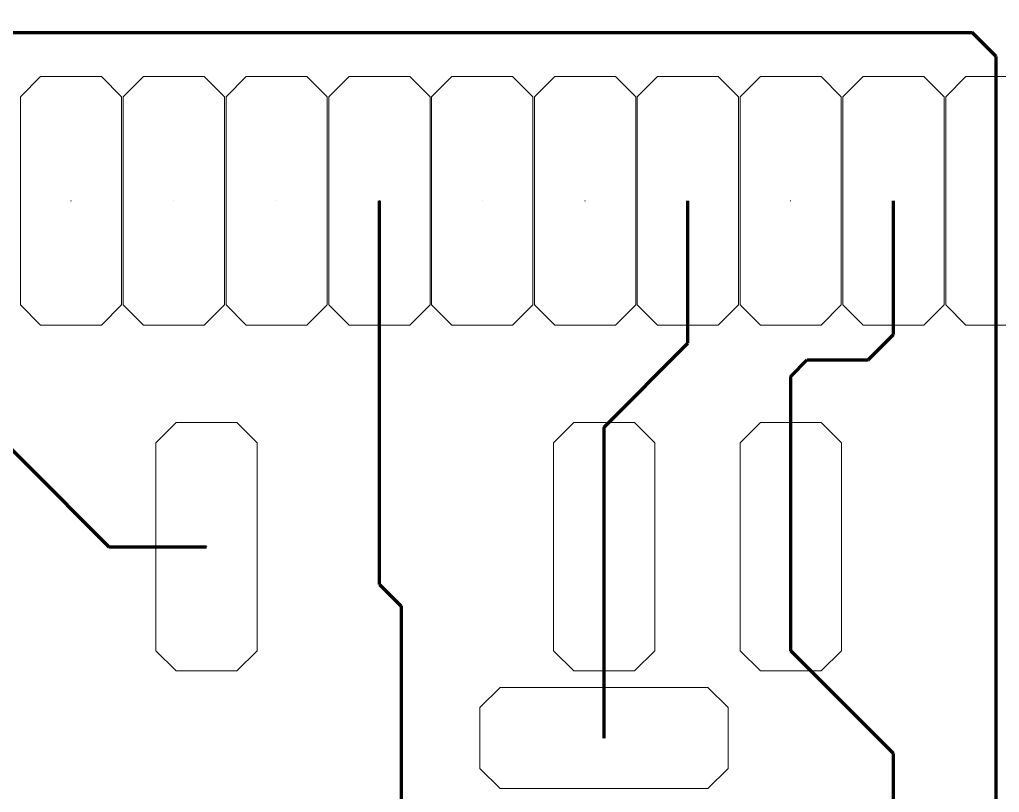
# Model space of a CAD drawing. Header units: millimetres. Extents: x 10 to 148, y -145 to 146.
# Drawn here: x 111.53 to 135.74, y -129.15 to -110.07 of the extents above; entities that cross this region are included whole.
import ezdxf

# ---------------------------------------------------------------- set-up
doc = ezdxf.new("R2010")
doc.units = ezdxf.units.MM
doc.header["$MEASUREMENT"] = 0
doc.layers.add('Layer 1', color=7, linetype='Continuous')

msp = doc.modelspace()

# ---------------------------------------------------------------- linework, layer by layer
at = {"layer": 'Layer 1', "lineweight": 9}
for points, knots in [([(11.9494, -67.3038), (11.9494, -67.3038), (13.698, -65.5552), (13.698, -65.5552), (13.698, -65.5552), (138.9103, -65.5552), (138.9103, -65.5552), (138.9103, -65.5552), (144.202, -70.847), (144.202, -70.847), (144.202, -70.847), (144.202, -77.6157), (144.202, -77.6157), (146.2731, -77.6157), (147.952, -79.2946), (147.952, -81.3657), (147.952, -83.4368), (146.2731, -85.1157), (144.202, -85.1157), (144.202, -85.1157), (144.202, -138.0687), (144.202, -138.0687), (145.3549, -138.7083), (146.1352, -139.9381), (146.1352, -141.35), (146.1352, -143.4211), (144.4563, -145.1), (142.3852, -145.1), (140.9733, -145.1), (139.7435, -144.3197), (139.1039, -143.1668), (139.1039, -143.1668), (21.4491, -143.1668), (21.4491, -143.1668), (21.4491, -143.1668), (18.9783, -140.696), (18.9783, -140.696), (18.9783, -140.696), (18.9783, -123.1995), (18.9783, -123.1995), (18.9783, -123.1995), (19.5183, -122.6595), (19.5183, -122.6595), (19.5183, -122.6595), (39.4221, -122.6595), (39.4221, -122.6595), (39.4221, -122.6595), (40.1329, -121.9487), (40.1329, -121.9487), (40.1329, -121.9487), (40.1329, -107.9393), (40.1329, -107.9393), (40.1329, -107.9393), (39.4846, -107.291), (39.4846, -107.291), (39.4846, -107.291), (18.4313, -107.291), (18.4313, -107.291), (18.4313, -107.291), (12.043, -100.9026), (12.043, -100.9026), (12.043, -100.9026), (12.043, -87.4944), (12.043, -87.4944), (10.7187, -86.9157), (9.793, -85.5942), (9.793, -84.0564), (9.793, -82.5186), (10.7187, -81.1971), (12.043, -80.6184), (12.043, -80.6184), (12.043, -67.2102), (12.043, -67.2102)], [0, 0, 0, 0, 0.0416667, 0.0416667, 0.0416667, 0.0833333, 0.0833333, 0.0833333, 0.125, 0.125, 0.125, 0.1666667, 0.1666667, 0.1666667, 0.2083333, 0.2083333, 0.2083333, 0.25, 0.25, 0.25, 0.2916667, 0.2916667, 0.2916667, 0.3333333, 0.3333333, 0.3333333, 0.375, 0.375, 0.375, 0.4166667, 0.4166667, 0.4166667, 0.4583333, 0.4583333, 0.4583333, 0.5, 0.5, 0.5, 0.5416667, 0.5416667, 0.5416667, 0.5833333, 0.5833333, 0.5833333, 0.625, 0.625, 0.625, 0.6666667, 0.6666667, 0.6666667, 0.7083333, 0.7083333, 0.7083333, 0.75, 0.75, 0.75, 0.7916667, 0.7916667, 0.7916667, 0.8333333, 0.8333333, 0.8333333, 0.875, 0.875, 0.875, 0.9166667, 0.9166667, 0.9166667, 0.9583333, 0.9583333, 0.9583333, 1, 1, 1, 1]), ([(111.549, -111.9733), (111.549, -111.9733), (111.549, -117.1097), (111.549, -117.1097), (111.549, -117.1097), (112.049, -117.6097), (112.049, -117.6097), (112.049, -117.6097), (113.549, -117.6097), (113.549, -117.6097), (113.549, -117.6097), (114.049, -117.1097), (114.049, -117.1097), (114.049, -117.1097), (114.049, -111.9733), (114.049, -111.9733), (114.049, -111.9733), (113.549, -111.4733), (113.549, -111.4733), (113.549, -111.4733), (112.049, -111.4733), (112.049, -111.4733), (112.049, -111.4733), (111.549, -111.9733), (111.549, -111.9733)], [0, 0, 0, 0, 0.125, 0.125, 0.125, 0.25, 0.25, 0.25, 0.375, 0.375, 0.375, 0.5, 0.5, 0.5, 0.625, 0.625, 0.625, 0.75, 0.75, 0.75, 0.875, 0.875, 0.875, 1, 1, 1, 1]), ([(114.089, -111.9733), (114.089, -111.9733), (114.089, -117.1097), (114.089, -117.1097), (114.089, -117.1097), (114.589, -117.6097), (114.589, -117.6097), (114.589, -117.6097), (116.089, -117.6097), (116.089, -117.6097), (116.089, -117.6097), (116.589, -117.1097), (116.589, -117.1097), (116.589, -117.1097), (116.589, -111.9733), (116.589, -111.9733), (116.589, -111.9733), (116.089, -111.4733), (116.089, -111.4733), (116.089, -111.4733), (114.589, -111.4733), (114.589, -111.4733), (114.589, -111.4733), (114.089, -111.9733), (114.089, -111.9733)], [0, 0, 0, 0, 0.125, 0.125, 0.125, 0.25, 0.25, 0.25, 0.375, 0.375, 0.375, 0.5, 0.5, 0.5, 0.625, 0.625, 0.625, 0.75, 0.75, 0.75, 0.875, 0.875, 0.875, 1, 1, 1, 1]), ([(116.629, -111.9733), (116.629, -111.9733), (116.629, -117.1097), (116.629, -117.1097), (116.629, -117.1097), (117.129, -117.6097), (117.129, -117.6097), (117.129, -117.6097), (118.629, -117.6097), (118.629, -117.6097), (118.629, -117.6097), (119.129, -117.1097), (119.129, -117.1097), (119.129, -117.1097), (119.129, -111.9733), (119.129, -111.9733), (119.129, -111.9733), (118.629, -111.4733), (118.629, -111.4733), (118.629, -111.4733), (117.129, -111.4733), (117.129, -111.4733), (117.129, -111.4733), (116.629, -111.9733), (116.629, -111.9733)], [0, 0, 0, 0, 0.125, 0.125, 0.125, 0.25, 0.25, 0.25, 0.375, 0.375, 0.375, 0.5, 0.5, 0.5, 0.625, 0.625, 0.625, 0.75, 0.75, 0.75, 0.875, 0.875, 0.875, 1, 1, 1, 1]), ([(119.169, -111.9733), (119.169, -111.9733), (119.169, -117.1097), (119.169, -117.1097), (119.169, -117.1097), (119.669, -117.6097), (119.669, -117.6097), (119.669, -117.6097), (121.169, -117.6097), (121.169, -117.6097), (121.169, -117.6097), (121.669, -117.1097), (121.669, -117.1097), (121.669, -117.1097), (121.669, -111.9733), (121.669, -111.9733), (121.669, -111.9733), (121.169, -111.4733), (121.169, -111.4733), (121.169, -111.4733), (119.669, -111.4733), (119.669, -111.4733), (119.669, -111.4733), (119.169, -111.9733), (119.169, -111.9733)], [0, 0, 0, 0, 0.125, 0.125, 0.125, 0.25, 0.25, 0.25, 0.375, 0.375, 0.375, 0.5, 0.5, 0.5, 0.625, 0.625, 0.625, 0.75, 0.75, 0.75, 0.875, 0.875, 0.875, 1, 1, 1, 1]), ([(121.709, -111.9733), (121.709, -111.9733), (121.709, -117.1097), (121.709, -117.1097), (121.709, -117.1097), (122.209, -117.6097), (122.209, -117.6097), (122.209, -117.6097), (123.709, -117.6097), (123.709, -117.6097), (123.709, -117.6097), (124.209, -117.1097), (124.209, -117.1097), (124.209, -117.1097), (124.209, -111.9733), (124.209, -111.9733), (124.209, -111.9733), (123.709, -111.4733), (123.709, -111.4733), (123.709, -111.4733), (122.209, -111.4733), (122.209, -111.4733), (122.209, -111.4733), (121.709, -111.9733), (121.709, -111.9733)], [0, 0, 0, 0, 0.125, 0.125, 0.125, 0.25, 0.25, 0.25, 0.375, 0.375, 0.375, 0.5, 0.5, 0.5, 0.625, 0.625, 0.625, 0.75, 0.75, 0.75, 0.875, 0.875, 0.875, 1, 1, 1, 1]), ([(124.249, -111.9733), (124.249, -111.9733), (124.249, -117.1097), (124.249, -117.1097), (124.249, -117.1097), (124.749, -117.6097), (124.749, -117.6097), (124.749, -117.6097), (126.249, -117.6097), (126.249, -117.6097), (126.249, -117.6097), (126.749, -117.1097), (126.749, -117.1097), (126.749, -117.1097), (126.749, -111.9733), (126.749, -111.9733), (126.749, -111.9733), (126.249, -111.4733), (126.249, -111.4733), (126.249, -111.4733), (124.749, -111.4733), (124.749, -111.4733), (124.749, -111.4733), (124.249, -111.9733), (124.249, -111.9733)], [0, 0, 0, 0, 0.125, 0.125, 0.125, 0.25, 0.25, 0.25, 0.375, 0.375, 0.375, 0.5, 0.5, 0.5, 0.625, 0.625, 0.625, 0.75, 0.75, 0.75, 0.875, 0.875, 0.875, 1, 1, 1, 1]), ([(126.789, -111.9733), (126.789, -111.9733), (126.789, -117.1097), (126.789, -117.1097), (126.789, -117.1097), (127.289, -117.6097), (127.289, -117.6097), (127.289, -117.6097), (128.789, -117.6097), (128.789, -117.6097), (128.789, -117.6097), (129.289, -117.1097), (129.289, -117.1097), (129.289, -117.1097), (129.289, -111.9733), (129.289, -111.9733), (129.289, -111.9733), (128.789, -111.4733), (128.789, -111.4733), (128.789, -111.4733), (127.289, -111.4733), (127.289, -111.4733), (127.289, -111.4733), (126.789, -111.9733), (126.789, -111.9733)], [0, 0, 0, 0, 0.125, 0.125, 0.125, 0.25, 0.25, 0.25, 0.375, 0.375, 0.375, 0.5, 0.5, 0.5, 0.625, 0.625, 0.625, 0.75, 0.75, 0.75, 0.875, 0.875, 0.875, 1, 1, 1, 1]), ([(129.329, -111.9733), (129.329, -111.9733), (129.329, -117.1097), (129.329, -117.1097), (129.329, -117.1097), (129.829, -117.6097), (129.829, -117.6097), (129.829, -117.6097), (131.329, -117.6097), (131.329, -117.6097), (131.329, -117.6097), (131.829, -117.1097), (131.829, -117.1097), (131.829, -117.1097), (131.829, -111.9733), (131.829, -111.9733), (131.829, -111.9733), (131.329, -111.4733), (131.329, -111.4733), (131.329, -111.4733), (129.829, -111.4733), (129.829, -111.4733), (129.829, -111.4733), (129.329, -111.9733), (129.329, -111.9733)], [0, 0, 0, 0, 0.125, 0.125, 0.125, 0.25, 0.25, 0.25, 0.375, 0.375, 0.375, 0.5, 0.5, 0.5, 0.625, 0.625, 0.625, 0.75, 0.75, 0.75, 0.875, 0.875, 0.875, 1, 1, 1, 1]), ([(131.869, -111.9733), (131.869, -111.9733), (131.869, -117.1097), (131.869, -117.1097), (131.869, -117.1097), (132.369, -117.6097), (132.369, -117.6097), (132.369, -117.6097), (133.869, -117.6097), (133.869, -117.6097), (133.869, -117.6097), (134.369, -117.1097), (134.369, -117.1097), (134.369, -117.1097), (134.369, -111.9733), (134.369, -111.9733), (134.369, -111.9733), (133.869, -111.4733), (133.869, -111.4733), (133.869, -111.4733), (132.369, -111.4733), (132.369, -111.4733), (132.369, -111.4733), (131.869, -111.9733), (131.869, -111.9733)], [0, 0, 0, 0, 0.125, 0.125, 0.125, 0.25, 0.25, 0.25, 0.375, 0.375, 0.375, 0.5, 0.5, 0.5, 0.625, 0.625, 0.625, 0.75, 0.75, 0.75, 0.875, 0.875, 0.875, 1, 1, 1, 1]), ([(134.409, -111.9733), (134.409, -111.9733), (134.409, -117.1097), (134.409, -117.1097), (134.409, -117.1097), (134.909, -117.6097), (134.909, -117.6097), (134.909, -117.6097), (136.409, -117.6097), (136.409, -117.6097), (136.409, -117.6097), (136.909, -117.1097), (136.909, -117.1097), (136.909, -117.1097), (136.909, -111.9733), (136.909, -111.9733), (136.909, -111.9733), (136.409, -111.4733), (136.409, -111.4733), (136.409, -111.4733), (134.909, -111.4733), (134.909, -111.4733), (134.909, -111.4733), (134.409, -111.9733), (134.409, -111.9733)], [0, 0, 0, 0, 0.125, 0.125, 0.125, 0.25, 0.25, 0.25, 0.375, 0.375, 0.375, 0.5, 0.5, 0.5, 0.625, 0.625, 0.625, 0.75, 0.75, 0.75, 0.875, 0.875, 0.875, 1, 1, 1, 1]), ([(114.8988, -120.5144), (114.8988, -120.5144), (114.8988, -125.6508), (114.8988, -125.6508), (114.8988, -125.6508), (115.3988, -126.1508), (115.3988, -126.1508), (115.3988, -126.1508), (116.8988, -126.1508), (116.8988, -126.1508), (116.8988, -126.1508), (117.3988, -125.6508), (117.3988, -125.6508), (117.3988, -125.6508), (117.3988, -120.5144), (117.3988, -120.5144), (117.3988, -120.5144), (116.8988, -120.0144), (116.8988, -120.0144), (116.8988, -120.0144), (115.3988, -120.0144), (115.3988, -120.0144), (115.3988, -120.0144), (114.8988, -120.5144), (114.8988, -120.5144)], [0, 0, 0, 0, 0.125, 0.125, 0.125, 0.25, 0.25, 0.25, 0.375, 0.375, 0.375, 0.5, 0.5, 0.5, 0.625, 0.625, 0.625, 0.75, 0.75, 0.75, 0.875, 0.875, 0.875, 1, 1, 1, 1]), ([(124.7188, -120.5144), (124.7188, -120.5144), (124.7188, -125.6508), (124.7188, -125.6508), (124.7188, -125.6508), (125.2188, -126.1508), (125.2188, -126.1508), (125.2188, -126.1508), (126.7188, -126.1508), (126.7188, -126.1508), (126.7188, -126.1508), (127.2188, -125.6508), (127.2188, -125.6508), (127.2188, -125.6508), (127.2188, -120.5144), (127.2188, -120.5144), (127.2188, -120.5144), (126.7188, -120.0144), (126.7188, -120.0144), (126.7188, -120.0144), (125.2188, -120.0144), (125.2188, -120.0144), (125.2188, -120.0144), (124.7188, -120.5144), (124.7188, -120.5144)], [0, 0, 0, 0, 0.125, 0.125, 0.125, 0.25, 0.25, 0.25, 0.375, 0.375, 0.375, 0.5, 0.5, 0.5, 0.625, 0.625, 0.625, 0.75, 0.75, 0.75, 0.875, 0.875, 0.875, 1, 1, 1, 1]), ([(129.3308, -120.5144), (129.3308, -120.5144), (129.3308, -125.6508), (129.3308, -125.6508), (129.3308, -125.6508), (129.8308, -126.1508), (129.8308, -126.1508), (129.8308, -126.1508), (131.3308, -126.1508), (131.3308, -126.1508), (131.3308, -126.1508), (131.8308, -125.6508), (131.8308, -125.6508), (131.8308, -125.6508), (131.8308, -120.5144), (131.8308, -120.5144), (131.8308, -120.5144), (131.3308, -120.0144), (131.3308, -120.0144), (131.3308, -120.0144), (129.8308, -120.0144), (129.8308, -120.0144), (129.8308, -120.0144), (129.3308, -120.5144), (129.3308, -120.5144)], [0, 0, 0, 0, 0.125, 0.125, 0.125, 0.25, 0.25, 0.25, 0.375, 0.375, 0.375, 0.5, 0.5, 0.5, 0.625, 0.625, 0.625, 0.75, 0.75, 0.75, 0.875, 0.875, 0.875, 1, 1, 1, 1]), ([(123.3989, -129.0558), (123.3989, -129.0558), (128.5353, -129.0558), (128.5353, -129.0558), (128.5353, -129.0558), (129.0353, -128.5558), (129.0353, -128.5558), (129.0353, -128.5558), (129.0353, -127.0558), (129.0353, -127.0558), (129.0353, -127.0558), (128.5353, -126.5558), (128.5353, -126.5558), (128.5353, -126.5558), (123.3989, -126.5558), (123.3989, -126.5558), (123.3989, -126.5558), (122.8989, -127.0558), (122.8989, -127.0558), (122.8989, -127.0558), (122.8989, -128.5558), (122.8989, -128.5558), (122.8989, -128.5558), (123.3989, -129.0558), (123.3989, -129.0558)], [0, 0, 0, 0, 0.125, 0.125, 0.125, 0.25, 0.25, 0.25, 0.375, 0.375, 0.375, 0.5, 0.5, 0.5, 0.625, 0.625, 0.625, 0.75, 0.75, 0.75, 0.875, 0.875, 0.875, 1, 1, 1, 1])]:
    msp.add_open_spline(points, degree=3, knots=knots, dxfattribs=at)
at = {"layer": 'Layer 1', "color": 6, "lineweight": 120}
for points in [[(100.4129, -110.3839), (100.4129, -110.3839), (135.0633, -110.3837), (135.0633, -110.3837)], [(135.659, -110.9794), (135.659, -110.9794), (135.063, -110.3834), (135.063, -110.3834)], [(135.659, -135.7016), (135.659, -135.7016), (135.659, -110.9794), (135.659, -110.9794)], [(120.4173, -124.0136), (120.4173, -124.0136), (120.4173, -114.5415), (120.4173, -114.5415)], [(128.039, -118.059), (128.039, -118.059), (128.039, -114.5415), (128.039, -114.5415)], [(133.1173, -117.8401), (133.1173, -117.8401), (133.1173, -114.5415), (133.1173, -114.5415)], [(132.489, -118.4684), (132.489, -118.4684), (133.1173, -117.8401), (133.1173, -117.8401)], [(125.9671, -120.1309), (125.9671, -120.1309), (128.039, -118.059), (128.039, -118.059)], [(130.5808, -118.8768), (130.5808, -118.8768), (130.9892, -118.4684), (130.9892, -118.4684)], [(130.9892, -118.4684), (130.9892, -118.4684), (132.489, -118.4684), (132.489, -118.4684)], [(109.6064, -118.9523), (109.6064, -118.9523), (113.7367, -123.0826), (113.7367, -123.0826)], [(130.5808, -125.6524), (130.5808, -125.6524), (130.5808, -118.8768), (130.5808, -118.8768)], [(125.9671, -127.8075), (125.9671, -127.8075), (125.9671, -120.1309), (125.9671, -120.1309)], [(113.7367, -123.0826), (113.7367, -123.0826), (116.1471, -123.0826), (116.1471, -123.0826)], [(120.4173, -124.0136), (120.4173, -124.0136), (120.9533, -124.5496), (120.9533, -124.5496)], [(120.9533, -124.5496), (120.9533, -124.5496), (120.9538, -132.4039), (120.9538, -132.4039)], [(133.1173, -128.1889), (133.1173, -128.1889), (130.5808, -125.6524), (130.5808, -125.6524)], [(133.1173, -132.399), (133.1173, -132.399), (133.1173, -128.1889), (133.1173, -128.1889)]]:
    msp.add_open_spline(points, degree=3, dxfattribs=at)
at = {"layer": 'Layer 1', "color": 5}
for points in [[(112.799, -114.5398), (112.799, -114.5398), (112.7955, -114.5398), (112.7955, -114.5398), (112.7955, -114.5398), (112.7955, -114.5433), (112.7955, -114.5433), (112.7955, -114.5433), (112.799, -114.5433), (112.799, -114.5433), (112.799, -114.5433), (112.799, -114.5398), (112.799, -114.5398)], [(115.339, -114.5398), (115.339, -114.5398), (115.3355, -114.5398), (115.3355, -114.5398), (115.3355, -114.5398), (115.3355, -114.5433), (115.3355, -114.5433), (115.3355, -114.5433), (115.339, -114.5433), (115.339, -114.5433), (115.339, -114.5433), (115.339, -114.5398), (115.339, -114.5398)], [(117.879, -114.5398), (117.879, -114.5398), (117.8755, -114.5398), (117.8755, -114.5398), (117.8755, -114.5398), (117.8755, -114.5433), (117.8755, -114.5433), (117.8755, -114.5433), (117.879, -114.5433), (117.879, -114.5433), (117.879, -114.5433), (117.879, -114.5398), (117.879, -114.5398)], [(120.419, -114.5398), (120.419, -114.5398), (120.4155, -114.5398), (120.4155, -114.5398), (120.4155, -114.5398), (120.4155, -114.5433), (120.4155, -114.5433), (120.4155, -114.5433), (120.419, -114.5433), (120.419, -114.5433), (120.419, -114.5433), (120.419, -114.5398), (120.419, -114.5398)], [(122.959, -114.5398), (122.959, -114.5398), (122.9555, -114.5398), (122.9555, -114.5398), (122.9555, -114.5398), (122.9555, -114.5433), (122.9555, -114.5433), (122.9555, -114.5433), (122.959, -114.5433), (122.959, -114.5433), (122.959, -114.5433), (122.959, -114.5398), (122.959, -114.5398)], [(125.499, -114.5398), (125.499, -114.5398), (125.4955, -114.5398), (125.4955, -114.5398), (125.4955, -114.5398), (125.4955, -114.5433), (125.4955, -114.5433), (125.4955, -114.5433), (125.499, -114.5433), (125.499, -114.5433), (125.499, -114.5433), (125.499, -114.5398), (125.499, -114.5398)], [(128.039, -114.5398), (128.039, -114.5398), (128.0355, -114.5398), (128.0355, -114.5398), (128.0355, -114.5398), (128.0355, -114.5433), (128.0355, -114.5433), (128.0355, -114.5433), (128.039, -114.5433), (128.039, -114.5433), (128.039, -114.5433), (128.039, -114.5398), (128.039, -114.5398)], [(130.579, -114.5398), (130.579, -114.5398), (130.5755, -114.5398), (130.5755, -114.5398), (130.5755, -114.5398), (130.5755, -114.5433), (130.5755, -114.5433), (130.5755, -114.5433), (130.579, -114.5433), (130.579, -114.5433), (130.579, -114.5433), (130.579, -114.5398), (130.579, -114.5398)], [(133.119, -114.5398), (133.119, -114.5398), (133.1155, -114.5398), (133.1155, -114.5398), (133.1155, -114.5398), (133.1155, -114.5433), (133.1155, -114.5433), (133.1155, -114.5433), (133.119, -114.5433), (133.119, -114.5433), (133.119, -114.5433), (133.119, -114.5398), (133.119, -114.5398)], [(135.659, -114.5398), (135.659, -114.5398), (135.6555, -114.5398), (135.6555, -114.5398), (135.6555, -114.5398), (135.6555, -114.5433), (135.6555, -114.5433), (135.6555, -114.5433), (135.659, -114.5433), (135.659, -114.5433), (135.659, -114.5433), (135.659, -114.5398), (135.659, -114.5398)], [(116.1488, -123.0809), (116.1488, -123.0809), (116.1453, -123.0809), (116.1453, -123.0809), (116.1453, -123.0809), (116.1453, -123.0844), (116.1453, -123.0844), (116.1453, -123.0844), (116.1488, -123.0844), (116.1488, -123.0844), (116.1488, -123.0844), (116.1488, -123.0809), (116.1488, -123.0809)], [(125.9688, -123.0809), (125.9688, -123.0809), (125.9653, -123.0809), (125.9653, -123.0809), (125.9653, -123.0809), (125.9653, -123.0844), (125.9653, -123.0844), (125.9653, -123.0844), (125.9688, -123.0844), (125.9688, -123.0844), (125.9688, -123.0844), (125.9688, -123.0809), (125.9688, -123.0809)], [(130.5808, -123.0809), (130.5808, -123.0809), (130.5773, -123.0809), (130.5773, -123.0809), (130.5773, -123.0809), (130.5773, -123.0844), (130.5773, -123.0844), (130.5773, -123.0844), (130.5808, -123.0844), (130.5808, -123.0844), (130.5808, -123.0844), (130.5808, -123.0809), (130.5808, -123.0809)], [(125.9654, -127.8058), (125.9654, -127.8058), (125.9654, -127.8093), (125.9654, -127.8093), (125.9654, -127.8093), (125.9689, -127.8093), (125.9689, -127.8093), (125.9689, -127.8093), (125.9689, -127.8058), (125.9689, -127.8058), (125.9689, -127.8058), (125.9654, -127.8058), (125.9654, -127.8058)]]:
    msp.add_open_spline(points, degree=3, knots=[0, 0, 0, 0, 0.25, 0.25, 0.25, 0.5, 0.5, 0.5, 0.75, 0.75, 0.75, 1, 1, 1, 1], dxfattribs=at)
at = {"layer": 'Layer 1', "color": 5, "lineweight": 9}
for points in [[(112.799, -114.5398), (112.799, -114.5398), (112.7955, -114.5398), (112.7955, -114.5398), (112.7955, -114.5398), (112.7955, -114.5433), (112.7955, -114.5433), (112.7955, -114.5433), (112.799, -114.5433), (112.799, -114.5433), (112.799, -114.5433), (112.799, -114.5398), (112.799, -114.5398)], [(115.339, -114.5398), (115.339, -114.5398), (115.3355, -114.5398), (115.3355, -114.5398), (115.3355, -114.5398), (115.3355, -114.5433), (115.3355, -114.5433), (115.3355, -114.5433), (115.339, -114.5433), (115.339, -114.5433), (115.339, -114.5433), (115.339, -114.5398), (115.339, -114.5398)], [(117.879, -114.5398), (117.879, -114.5398), (117.8755, -114.5398), (117.8755, -114.5398), (117.8755, -114.5398), (117.8755, -114.5433), (117.8755, -114.5433), (117.8755, -114.5433), (117.879, -114.5433), (117.879, -114.5433), (117.879, -114.5433), (117.879, -114.5398), (117.879, -114.5398)], [(120.419, -114.5398), (120.419, -114.5398), (120.4155, -114.5398), (120.4155, -114.5398), (120.4155, -114.5398), (120.4155, -114.5433), (120.4155, -114.5433), (120.4155, -114.5433), (120.419, -114.5433), (120.419, -114.5433), (120.419, -114.5433), (120.419, -114.5398), (120.419, -114.5398)], [(122.959, -114.5398), (122.959, -114.5398), (122.9555, -114.5398), (122.9555, -114.5398), (122.9555, -114.5398), (122.9555, -114.5433), (122.9555, -114.5433), (122.9555, -114.5433), (122.959, -114.5433), (122.959, -114.5433), (122.959, -114.5433), (122.959, -114.5398), (122.959, -114.5398)], [(125.499, -114.5398), (125.499, -114.5398), (125.4955, -114.5398), (125.4955, -114.5398), (125.4955, -114.5398), (125.4955, -114.5433), (125.4955, -114.5433), (125.4955, -114.5433), (125.499, -114.5433), (125.499, -114.5433), (125.499, -114.5433), (125.499, -114.5398), (125.499, -114.5398)], [(128.039, -114.5398), (128.039, -114.5398), (128.0355, -114.5398), (128.0355, -114.5398), (128.0355, -114.5398), (128.0355, -114.5433), (128.0355, -114.5433), (128.0355, -114.5433), (128.039, -114.5433), (128.039, -114.5433), (128.039, -114.5433), (128.039, -114.5398), (128.039, -114.5398)], [(130.579, -114.5398), (130.579, -114.5398), (130.5755, -114.5398), (130.5755, -114.5398), (130.5755, -114.5398), (130.5755, -114.5433), (130.5755, -114.5433), (130.5755, -114.5433), (130.579, -114.5433), (130.579, -114.5433), (130.579, -114.5433), (130.579, -114.5398), (130.579, -114.5398)], [(133.119, -114.5398), (133.119, -114.5398), (133.1155, -114.5398), (133.1155, -114.5398), (133.1155, -114.5398), (133.1155, -114.5433), (133.1155, -114.5433), (133.1155, -114.5433), (133.119, -114.5433), (133.119, -114.5433), (133.119, -114.5433), (133.119, -114.5398), (133.119, -114.5398)], [(135.659, -114.5398), (135.659, -114.5398), (135.6555, -114.5398), (135.6555, -114.5398), (135.6555, -114.5398), (135.6555, -114.5433), (135.6555, -114.5433), (135.6555, -114.5433), (135.659, -114.5433), (135.659, -114.5433), (135.659, -114.5433), (135.659, -114.5398), (135.659, -114.5398)], [(116.1488, -123.0809), (116.1488, -123.0809), (116.1453, -123.0809), (116.1453, -123.0809), (116.1453, -123.0809), (116.1453, -123.0844), (116.1453, -123.0844), (116.1453, -123.0844), (116.1488, -123.0844), (116.1488, -123.0844), (116.1488, -123.0844), (116.1488, -123.0809), (116.1488, -123.0809)], [(125.9688, -123.0809), (125.9688, -123.0809), (125.9653, -123.0809), (125.9653, -123.0809), (125.9653, -123.0809), (125.9653, -123.0844), (125.9653, -123.0844), (125.9653, -123.0844), (125.9688, -123.0844), (125.9688, -123.0844), (125.9688, -123.0844), (125.9688, -123.0809), (125.9688, -123.0809)], [(130.5808, -123.0809), (130.5808, -123.0809), (130.5773, -123.0809), (130.5773, -123.0809), (130.5773, -123.0809), (130.5773, -123.0844), (130.5773, -123.0844), (130.5773, -123.0844), (130.5808, -123.0844), (130.5808, -123.0844), (130.5808, -123.0844), (130.5808, -123.0809), (130.5808, -123.0809)], [(125.9654, -127.8058), (125.9654, -127.8058), (125.9654, -127.8093), (125.9654, -127.8093), (125.9654, -127.8093), (125.9689, -127.8093), (125.9689, -127.8093), (125.9689, -127.8093), (125.9689, -127.8058), (125.9689, -127.8058), (125.9689, -127.8058), (125.9654, -127.8058), (125.9654, -127.8058)]]:
    msp.add_open_spline(points, degree=3, knots=[0, 0, 0, 0, 0.25, 0.25, 0.25, 0.5, 0.5, 0.5, 0.75, 0.75, 0.75, 1, 1, 1, 1], dxfattribs=at)

doc.saveas('drawing.dxf')
